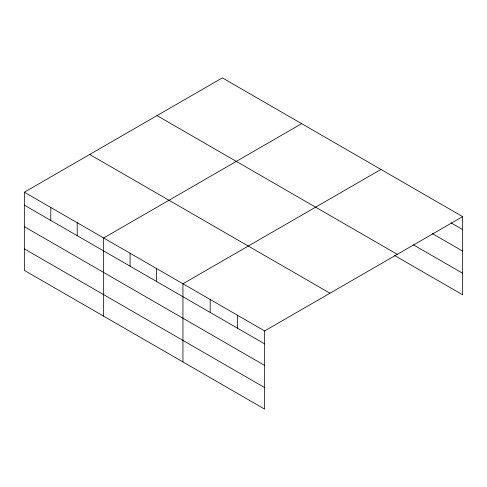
<?xml version="1.0" encoding="UTF-8"?>
<svg xmlns="http://www.w3.org/2000/svg" width="487" height="487" viewBox="0 0 487 487"><rect width="100%" height="100%" fill="white"/><g stroke="black" fill="none" stroke-linecap="round" stroke-linejoin="round"><path stroke-width="0.73" d="M264.642 365.414L264.642 330.935L24.35 192.201L24.35 270.388L264.642 409.117L264.642 365.414L24.35 226.68M394.567 255.492L462.65 294.799L462.65 216.612L222.358 77.883L24.35 192.201M301.654 123.661L103.646 237.985L103.646 316.166M380.95 169.446L182.942 283.763L182.942 361.951M264.642 330.935L462.65 216.612M450.98 222.827L462.65 229.566M432.176 233.498L462.65 251.091M413.372 244.821L462.65 273.268M157.015 115.608L397.307 254.342M89.693 154.476L329.985 293.211M24.35 205.155L264.642 343.883M24.35 248.863L264.642 387.591M237.406 315.211L237.406 328.165M210.177 299.487L210.177 312.441M156.51 268.507L156.51 281.456M130.078 253.246L130.078 266.194M77.214 222.723L77.214 235.678M50.782 207.462L50.782 220.416"/></g></svg>
